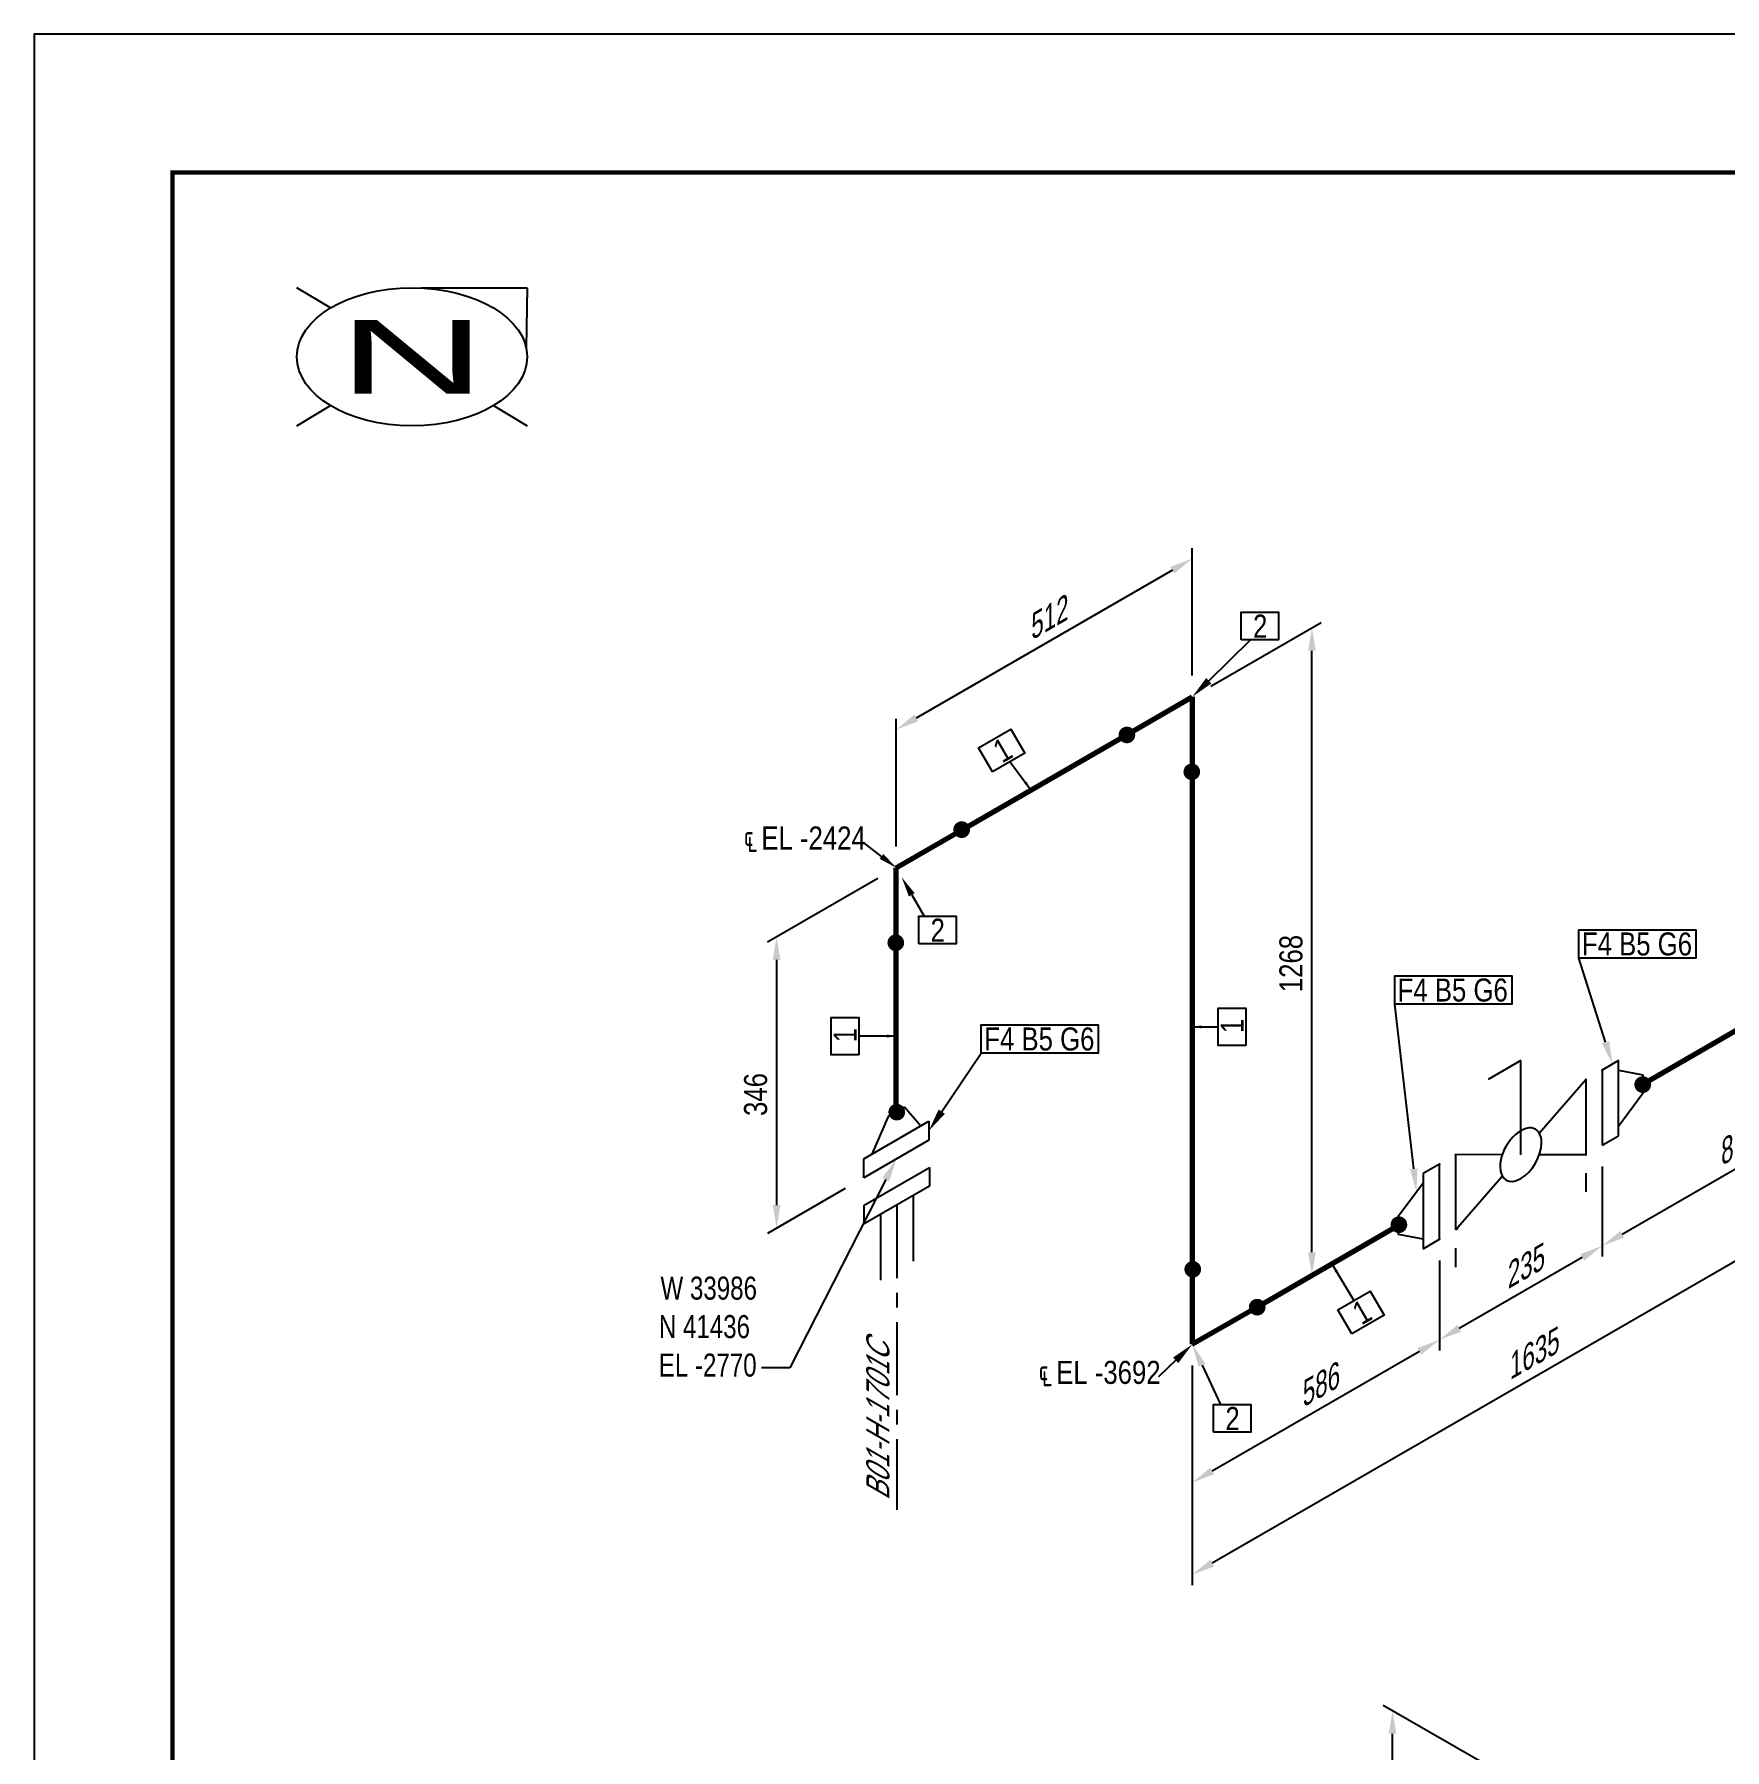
# Model space of a CAD drawing. Header units: millimetres. Extents: x 0 to 594, y 0 to 420.
# Drawn here: x 0 to 183.5, y 233.8 to 420 of the extents above; entities that cross this region are included whole.
import ezdxf
from ezdxf import colors
from ezdxf.entities.mleader import LeaderData, LeaderLine
from ezdxf.enums import TextEntityAlignment as Align
from ezdxf.math import Vec2, Vec3

# ---------------------------------------------------------------- set-up
doc = ezdxf.new("R2010")
doc.units = ezdxf.units.MM
doc.header["$LTSCALE"] = 0.25
doc.linetypes.add('CENTER', pattern=[50.800000000000004, 31.75, -6.35, 6.35, -6.35])
doc.linetypes.add('DASHED2', pattern=[9.524999999999999, 6.35, -3.175])
for name, color, linetype in [('기기', 6, 'Continuous'), ('밸브', 4, 'Continuous'), ('연속', 7, 'DASHED2'), ('열 추적 선', 7, 'CENTER'), ('용접', 1, 'Continuous'), ('주석', 7, 'Continuous'), ('치수', 1, 'Continuous')]:
    doc.layers.add(name, color=color, linetype=linetype)
doc.layers.add('파이프', color=3, linetype='Continuous', lineweight=70)
doc.styles.add('AdskIsoAnnotation', font='arial.ttf', dxfattribs={"width": 0.8, "height": 1})
doc.styles.add('AdskIsoMetric', font='arial.ttf', dxfattribs={"width": 0.8, "height": 2.5})
doc.styles.add('AdskIsoMetric-30', font='arial.ttf', dxfattribs={"width": 0.8, "height": 2.5})
doc.styles.add('AdskIsoMetric30', font='arial.ttf', dxfattribs={"width": 0.8, "oblique": 30, "height": 2.5})
doc.styles.add('MtXpl_', font='')
doc.styles.get("Standard").update_dxf_attribs({"font": 'arial.ttf'})
doc.styles.get('MtXpl_').set_extended_font_data('Gulim')
doc.dimstyles.new('AdskIsoMetric', dxfattribs={"dimtxt": 2.5, "dimasz": 2.5, "dimexe": 1, "dimexo": 2, "dimgap": 0.8, "dimtad": 1, "dimdec": 0, "dimrnd": 1, "dimzin": 0, "dimdsep": 46, "dimtxsty": 'AdskIsoMetric', "dimcen": 0, "dimclrt": 7, "dimadec": 0, "dimazin": 0, "dimtfac": 1, "dimtdec": 0, "dimtmove": 1, "dimatfit": 3, "dimfxl": 0, "dimfrac": 2, "dimtolj": 1, "dimtzin": 0, "dimarcsym": 0})

# ---------------------------------------------------------------- blocks, each defined once
blk = doc.blocks.new('플랜지WN-1-IsoRight')
at = {"color": 0, "linetype": 'ByBlock', "lineweight": -2, "extrusion": (0.7071067811865476, 0.408248290463863, -0.5773502691896257)}
for p, q in [((0.02209708691207959, 0.1913663861549358), (0.110485434560398, 0.140335349846953)), ((0.02209708691207959, -0.2168819043089272), (0.02209708691207959, 0.1913663861549358)), ((0.02209708691207959, 0.1403353498469529), (-0.1104854345603981, 0.1148198316929615)), ((-0.1104854345603981, 0.1148198316929615), (-0.1104854345603981, 0.01275775907699575)), ((0.110485434560398, 0.140335349846953), (0.1104854345603982, -0.2679129406169102)), ((-0.1104854345603981, 0.01275775907699575), (0.0220970869120796, -0.1658508680009443)), ((0.1104854345603982, -0.2679129406169102), (0.02209708691207959, -0.2168819043089272))]:
    blk.add_line(p, q, dxfattribs=at)
blk = doc.blocks.new('플랜지WN-1-IsoLeft')
at = {"color": 0, "linetype": 'ByBlock', "lineweight": -2, "extrusion": (0, 0.816496580927726, 0.5773502691896257)}
for p, q in [((0.1988737822087165, 0.08930431353897009), (-0.1546796083845573, -0.1148198316929615)), ((-0.1546796083845574, 0.03827327723098715), (-0.06629126073623892, 0.08930431353897006)), ((-0.1104854345603981, -0.08930431353897006), (-0.1546796083845574, 0.03827327723098715)), ((-0.06629126073623892, 0.08930431353897006), (0.1546796083845573, 0.06378879538497864)), ((-0.06629126073623881, -0.1658508680009444), (0.2872621298570351, 0.03827327723098715)), ((0.2872621298570351, 0.03827327723098715), (0.1988737822087165, 0.08930431353897009)), ((-0.1546796083845573, -0.1148198316929615), (-0.06629126073623881, -0.1658508680009444))]:
    blk.add_line(p, q, dxfattribs=at)
blk = doc.blocks.new('개스킷-1-IsoLeft')
at = {"color": 0, "linetype": 'ByBlock', "lineweight": -2}
for p in [(0.1238409420259958, 0.132624544016526), (0.2209708691207962, 0.07654655446197435), (-0.2209708691207961, -0.07654655446197436), (-0.1325825214724777, -0.1275775907699572)]:
    blk.add_point(p, dxfattribs=at)
blk = doc.blocks.new('볼 밸브-1-IsoLeft')
at = {"color": 0, "linetype": 'ByBlock', "lineweight": -2, "extrusion": (0, 0.816496580927726, 0.5773502691896257)}
for p, q in [((-0.5303300858810719, 0.1020620726129034), (-0.1767766952913329, 0.3061862178427942)), ((-0.1767766952913329, 0.3061862178427942), (-0.05025825371509063, 0.08718639772095713)), ((-0.1510584058491899, 0.02893471923406927), (-0.5303300858810719, 0.1020620726129034)), ((0.05025842006982772, -0.08718636576149677), (0.1767766952984044, -0.3061862178468769)), ((0.1125395395231741, -0.06497473343818108), (0.1125395395231741, -0.06497473343818108)), ((0.5303300858881435, -0.1020620726169861), (0.1509640131385629, -0.0290984687404005)), ((0.1767766952984044, -0.3061862178468769), (0.5303300858881435, -0.1020620726169861))]:
    blk.add_line(p, q, dxfattribs=at)
at = {"linetype": 'ByBlock'}
for centre, start_param, end_param in [((3.535680026323355e-12, -2.041429375449711e-12), 2.356194490192173, 5.497787143781965), ((3.535705015120946e-12, -2.041414948160695e-12), -0.7853981633976208, 2.356194490192173)]:
    blk.add_ellipse(centre, major_axis=(-0.1591549430918954, -9.505841766768172e-15), ratio=0.5773502691896257, start_param=start_param, end_param=end_param, dxfattribs=at)
blk = doc.blocks.new('Operator_Lever-1-IsoLeft')
at = {"color": 0, "linetype": 'ByBlock', "lineweight": -2, "extrusion": (0, 0.816496580927726, 0.5773502691896257)}
for p, q in [((0, 0), (-0.4419417382415922, -0.2551551815399145)), ((-0.4419417382415922, -0.2551551815399145), (-0.2651650429449552, -0.3572172541558802))]:
    blk.add_line(p, q, dxfattribs=at)
blk = doc.blocks.new('*D47')
at = {"layer": 'Defpoints', "color": 0}
for p in [(93.55582580925372, 329.5399203644748), (90.02029193848838, 295.8922119313685), (80.56544475713739, 290.4334533736654)]:
    blk.add_point(p, dxfattribs=at)
at = {"layer": '치수', "color": 0, "lineweight": -2}
for p, q in [((91.55582580925372, 328.3852198277025), (79.56544475713739, 321.4625701092109)), ((80.56544475713739, 319.539920377597), (80.56544475713739, 292.9334533736654)), ((88.02029193848838, 294.7375113945962), (79.56544475713739, 289.8561031052793))]:
    blk.add_line(p, q, dxfattribs=at)
at = {"layer": '치수', "color": 0}
for points in [[(80.14877809047071, 319.539920377597), (80.98211142380406, 319.539920377597), (80.56544475713739, 322.039920377597)], [(80.14877809047071, 292.9334533736654), (80.98211142380406, 292.9334533736654), (80.56544475713739, 290.4334533736654)]]:
    blk.add_solid(points, dxfattribs=at)
at = {"layer": '치수', "color": 7, "insert": (78.29914523211502, 304.9282382146268), "char_height": 2.5, "attachment_point": 5, "rotation": 90, "style": 'AdskIsoMetric-30'}
blk.add_mtext('\\A1;346', dxfattribs=at)
blk = doc.blocks.new('*D48')
at = {"layer": 'Defpoints', "color": 0}
for p in [(125.6839993815779, 348.0891300770217), (93.55582579712873, 344.5399203644747), (93.5558258092537, 329.5399203644747)]:
    blk.add_point(p, dxfattribs=at)
at = {"layer": '치수', "color": 0, "lineweight": -2}
for p, q in [((125.6839993797112, 350.3985311543207), (125.6839993685196, 364.2438306156713)), ((123.5189358615091, 361.8391300743939), (95.72088930507263, 345.7899203671026)), ((93.55582580738694, 331.8493214417737), (93.55582579619536, 345.6946209031243))]:
    blk.add_line(p, q, dxfattribs=at)
at = {"layer": '치수', "color": 0}
for points in [[(123.3106025277378, 362.1999739923845), (123.7272691952804, 361.4782861564032), (125.683999369453, 363.0891300770218)], [(95.51255597130132, 346.1507642850933), (95.92922263884394, 345.429076449112), (93.55582579712873, 344.5399203644747)]]:
    blk.add_solid(points, dxfattribs=at)
at = {"layer": '치수', "color": 7, "insert": (109.6199125811755, 356.4314224888376), "char_height": 2.5, "attachment_point": 5, "rotation": 30.00000006954338, "style": 'AdskIsoMetric30'}
blk.add_mtext('\\A1;512', dxfattribs=at)
blk = doc.blocks.new('*D49')
at = {"layer": 'Defpoints', "color": 0}
for p in [(138.6743805170535, 355.5891301122601), (125.683999381578, 348.0891300770218), (125.6839994647436, 277.81151723996)]:
    blk.add_point(p, dxfattribs=at)
at = {"layer": '치수', "color": 0, "lineweight": -2}
for p, q in [((127.683999381578, 349.24383061383), (139.6743805170535, 356.1664803806643)), ((138.6743805170536, 287.8115172271827), (138.6743805170535, 353.0891301122601))]:
    blk.add_line(p, q, dxfattribs=at)
at = {"layer": '치수', "color": 0}
for points in [[(138.2577138503869, 353.0891301122601), (139.0910471837202, 353.0891301122601), (138.6743805170535, 355.5891301122601)], [(138.2577138503869, 287.8115172271827), (139.0910471837202, 287.8115172271827), (138.6743805170536, 285.3115172271827)]]:
    blk.add_solid(points, dxfattribs=at)
at = {"layer": '치수', "color": 7, "insert": (136.4072283770474, 319.1413827900954), "char_height": 2.5, "attachment_point": 5, "rotation": 90, "style": 'AdskIsoMetric-30'}
blk.add_mtext('\\A1;1268', dxfattribs=at)
blk = doc.blocks.new('*D50')
at = {"layer": 'Defpoints', "color": 0}
for p in [(198.8172708062366, 320.035031251697), (170.178310758438, 299.4178370106479), (170.1783107670375, 288.5003199115041)]:
    blk.add_point(p, dxfattribs=at)
at = {"layer": '치수', "color": 0, "lineweight": -2}
for p, q in [((198.8172708080557, 317.7256301744025), (198.8172708189614, 303.8803307130496)), ((196.6522073100779, 303.7850312491211), (172.3433742750115, 289.7503199140798)), ((170.1783107602571, 297.1084359333534), (170.1783107679471, 287.3456193728568))]:
    blk.add_line(p, q, dxfattribs=at)
at = {"layer": '치수', "color": 0}
for points in [[(196.4438739763152, 304.1458751671167), (196.8605406438405, 303.4241873311255), (198.8172708180518, 305.0350312516969)], [(172.1350409412489, 290.1111638320755), (172.5517076087741, 289.3894759960842), (170.1783107670375, 288.5003199115041)]]:
    blk.add_solid(points, dxfattribs=at)
at = {"layer": '치수', "color": 7, "insert": (184.4977907904827, 299.3855574170034), "char_height": 2.5, "attachment_point": 5, "rotation": 30.000000068164393, "style": 'AdskIsoMetric30'}
blk.add_mtext('\\A1;814', dxfattribs=at)
blk = doc.blocks.new('*D51')
at = {"layer": 'Defpoints', "color": 0}
for p in [(170.1783107584381, 299.4178370073605), (152.5006412385296, 289.2116297254818), (152.5006412469046, 278.2941126273689)]:
    blk.add_point(p, dxfattribs=at)
at = {"layer": '치수', "color": 0, "lineweight": -2}
for p, q in [((170.1783107602097, 297.1084359300386), (170.178310767699, 287.3456193727136)), ((152.5006412403011, 286.9022286481599), (152.5006412477905, 277.139412088708)), ((168.0132472588392, 287.2503199087988), (154.6657047548787, 279.5441126299447))]:
    blk.add_line(p, q, dxfattribs=at)
at = {"layer": '치수', "color": 0}
for points in [[(167.8049139250766, 287.6111638267945), (168.2215805926018, 286.8894759908031), (170.1783107668132, 288.5003199113746)], [(154.457371421116, 279.9049565479403), (154.8740380886413, 279.183268711949), (152.5006412469046, 278.2941126273689)]]:
    blk.add_solid(points, dxfattribs=at)
at = {"layer": '치수', "color": 7, "insert": (161.3394760048513, 286.0141135374614), "char_height": 2.5, "attachment_point": 5, "rotation": 30.00000006816419, "style": 'AdskIsoMetric30'}
blk.add_mtext('\\A1;235', dxfattribs=at)
blk = doc.blocks.new('개스킷 해치 표식-1-IsoLeft')
at = {"linetype": 'ByBlock', "lineweight": -2, "extrusion": (0, 0.816496580927726, 0.5773502691896257)}
blk.add_line((0, 0), (-0.08838834764831846, -0.05103103630798289), dxfattribs=at)
blk = doc.blocks.new('*D52')
at = {"layer": 'Defpoints', "color": 0}
for p in [(152.5006412385295, 289.2116297222153), (125.6839994647435, 277.8115172399599), (125.6839994764434, 262.8115172398933)]:
    blk.add_point(p, dxfattribs=at)
at = {"layer": '치수', "color": 0, "lineweight": -2}
for p, q in [((152.5006412403309, 286.9022286449106), (152.5006412479458, 277.1394120887976)), ((150.3355777390711, 277.0441126248742), (127.8490629844174, 264.0615172424691)), ((125.6839994665448, 275.5021161626551), (125.683999477344, 261.6568167012409))]:
    blk.add_line(p, q, dxfattribs=at)
at = {"layer": '치수', "color": 0}
for points in [[(150.1272444053085, 277.4049565428699), (150.5439110728337, 276.6832687068786), (152.5006412470451, 278.29411262745)], [(127.6407296506547, 264.4223611604647), (128.05739631818, 263.7006733244734), (125.6839994764434, 262.8115172398933)]]:
    blk.add_solid(points, dxfattribs=at)
at = {"layer": '치수', "color": 7, "insert": (139.0923203597023, 273.1706967690745), "char_height": 2.5, "attachment_point": 5, "rotation": 30.00000006816419, "style": 'AdskIsoMetric30'}
blk.add_mtext('\\A1;586', dxfattribs=at)
blk = doc.blocks.new('*D53')
at = {"layer": 'Defpoints', "color": 0}
for p in [(198.8172708062366, 320.035031251697), (125.6839994647435, 277.8115172399599), (125.6839994844356, 252.81151723996)]:
    blk.add_point(p, dxfattribs=at)
at = {"layer": '치수', "color": 0, "lineweight": -2}
for p, q in [((198.8172708080557, 317.7256301744025), (198.8172708268381, 293.8803307130497)), ((196.6522073179547, 293.7850312491212), (127.8490629924095, 254.0615172425357)), ((125.6839994665626, 275.5021161626653), (125.6839994853451, 251.6568167013127))]:
    blk.add_line(p, q, dxfattribs=at)
at = {"layer": '치수', "color": 0}
for points in [[(196.443873984192, 294.1458751671169), (196.8605406517173, 293.4241873311256), (198.8172708259286, 295.035031251697)], [(127.6407296586469, 254.4223611605314), (128.0573963261722, 253.7006733245401), (125.6839994844356, 252.81151723996)]]:
    blk.add_solid(points, dxfattribs=at)
at = {"layer": '치수', "color": 7, "insert": (162.2506351531209, 276.540171513918), "char_height": 2.5, "attachment_point": 5, "rotation": 30.00000006816429, "style": 'AdskIsoMetric30'}
blk.add_mtext('\\A1;1635', dxfattribs=at)
blk = doc.blocks.new('*D70')
at = {"layer": 'Defpoints', "color": 0}
for p in [(147.4173088789459, 238.0419890790031), (160.4108360120773, 230.5474408844439), (160.4637378033186, 104.4436370858622)]:
    blk.add_point(p, dxfattribs=at)
at = {"layer": '치수', "color": 0, "lineweight": -2}
for p, q in [((158.4103517799611, 231.7013019828535), (146.4170667628878, 238.6189196282079)), ((147.4691618955864, 114.4381850604357), (147.4183576535465, 235.5419892989887)), ((158.4632535712024, 105.5974981842718), (146.469968554129, 112.5151158296262))]:
    blk.add_line(p, q, dxfattribs=at)
at = {"layer": '치수', "color": 0}
for points in [[(147.8350242835489, 235.5421640947555), (147.0016910235441, 235.541814503222), (147.4173088789459, 238.0419890790031)], [(147.8858285255888, 114.4383598562025), (147.052495265584, 114.4380102646689), (147.470210670187, 111.9381852804214)]]:
    blk.add_solid(points, dxfattribs=at)
at = {"layer": '치수', "color": 7, "insert": (145.1769113973971, 176.2975846927727), "char_height": 2.5, "attachment_point": 5, "rotation": 90.0240361440154, "style": 'AdskIsoMetric30'}
blk.add_mtext('\\A1;2432', dxfattribs=at)
blk = doc.blocks.new('엘보우-3-Iso2DSkew0')
at = {"color": 0, "linetype": 'ByBlock', "lineweight": -2, "extrusion": (-0.7071067815176798, 0.4082482896989996, -0.5773502693249133)}
for p, q in [((7.071135789600172e-05, 4.082522163250432e-05), (7.071067808554155, 4.082482914193807)), ((7.071135791405777e-05, 4.082522164288694e-05), (7.071135791405777e-05, 4.082522164288694e-05)), ((9.935388955994995e-09, -8.164965809277904), (9.93548437424295e-14, -8.165044307028376e-05))]:
    blk.add_line(p, q, dxfattribs=at)
blk = doc.blocks.new('엘보우-6-Iso2DSkew90')
at = {"color": 0, "linetype": 'ByBlock', "lineweight": -2, "extrusion": (-0.7071067815173261, 0.4082482897171579, -0.5773502693125067)}
for p, q in [((-7.07106780855769, -4.082482906548382), (-7.070987415944937e-05, -4.082436491851724e-05)), ((3.621729245716424e-14, -8.164872983350217e-05), (3.464760922611276e-09, -8.164965812834179)), ((3.615513379136293e-14, -8.164872981971405e-05), (3.615513379136293e-14, -8.164872981971405e-05))]:
    blk.add_line(p, q, dxfattribs=at)
blk = doc.blocks.new('엘보우-3-Iso2DSkew180')
at = {"color": 0, "linetype": 'ByBlock', "lineweight": -2, "extrusion": (0.707106781507068, -0.4082482897233287, 0.5773502693207068)}
for p, q in [((-9.618599250416082e-09, 8.164965809278776), (-9.618683887574475e-14, 8.165037764957725e-05)), ((7.07113012410616e-05, 4.082518891538948e-05), (7.071067808660271, 4.082482913880689)), ((7.071130122673451e-05, 4.082518890707656e-05), (7.071130122673451e-05, 4.082518890707656e-05))]:
    blk.add_line(p, q, dxfattribs=at)
blk = doc.blocks.new('Buttweld')
at = {"lineweight": -2}
blk.add_hatch(color=0, dxfattribs=at).paths.add_polyline_path([(0.04399514976077742, -0.002606086945810659), (0.04330731180660574, 0.005255936846196026), (0.04126469755226539, 0.01287907702365859), (0.03792937079826185, 0.02003170832977988), (0.03340267376025871, 0.0264965016817295), (0.02782214783713649, 0.03207702760485173), (0.02135735448518687, 0.03660372464285486), (0.01420472317906558, 0.03993905139685841), (0.006581583001603011, 0.04198166565119876), (-0.001280440790403681, 0.04266950360537045), (-0.009142464582410366, 0.04198166565119876), (-0.01676560475987293, 0.03993905139685841), (-0.02391823606599422, 0.03660372464285487), (-0.03038302941794385, 0.03207702760485173), (-0.03596355534106607, 0.02649650168172951), (-0.04049025237906921, 0.02003170832977988), (-0.04382557913307276, 0.0128790770236586), (-0.0458681933874131, 0.005255936846196026), (-0.04655603134158478, -0.002606086945810653), (-0.0458681933874131, -0.01046811073781733), (-0.04382557913307276, -0.01809125091527991), (-0.04049025237906921, -0.02524388222140119), (-0.03596355534106607, -0.03170867557335082), (-0.03038302941794385, -0.03728920149647304), (-0.02391823606599425, -0.04181589853447618), (-0.01676560475987292, -0.04515122528847974), (-0.009142464582410366, -0.04719383954282007), (-0.001280440790403688, -0.04788167749699176), (0.006581583001602991, -0.04719383954282008), (0.01420472317906554, -0.04515122528847974), (0.02135735448518687, -0.04181589853447618), (0.02782214783713648, -0.03728920149647305), (0.0334026737602587, -0.03170867557335083), (0.03792937079826184, -0.02524388222140123), (0.04126469755226539, -0.0180912509152799), (0.04330731180660574, -0.01046811073781735)], is_closed=False, flags=0)
blk = doc.blocks.new('AnnoRect')
at = {"color": 0, "linetype": 'ByBlock', "lineweight": -2}
blk.add_wipeout([(-0.8095147142857141, -0.5999939999999999), (-0.8095147142857141, 0.5999939999999997), (0.8095147142857136, 0.5999939999999997), (0.8095147142857136, -0.5999939999999997)], dxfattribs=at)
blk.add_lwpolyline([(-0.8095147142857141, -0.5999939999999999), (-0.8095147142857141, 0.5999940000000001), (0.8095147142857141, 0.5999940000000004), (0.8095147142857141, -0.5999939999999997)], close=True, dxfattribs=at)
at = {"color": 0, "linetype": 'ByBlock', "lineweight": -2, "style": 'AdskIsoAnnotation', "width": 0.8}
blk.add_attdef('XX', text='', height=1, dxfattribs=at).set_placement((0, 0), align=Align.MIDDLE_CENTER)
blk = doc.blocks.new('끝 장비-2-IsoRight')
at = {"color": 0, "linetype": 'ByBlock', "lineweight": -2, "extrusion": (-0.7071067811865476, -0.408248290463863, 0.5773502691896257)}
for p, q in [((-0.08838834764831839, 0.1530931089239486), (-0.3969369017687974, 0.331233699703477)), ((-0.08838834764831846, -0.1530931089239486), (-0.08838834764831842, 0.2551551815399143)), ((-0.08838834764831842, 0.2551551815399143), (2.081668171172169e-17, 0.2041241452319315)), ((2.081668171172169e-17, 0.2041241452319315), (-2.081668171172169e-17, -0.2041241452319315)), ((-0.08838834764831846, -0.05103103630798286), (-0.3969369017687974, 0.1271095544715455)), ((-2.081668171172169e-17, -0.2041241452319315), (-0.08838834764831846, -0.1530931089239486))]:
    blk.add_line(p, q, dxfattribs=at)

msp = doc.modelspace()

# ---------------------------------------------------------------- linework, layer by layer
at = {"color": 0, "linetype": 'ByBlock', "lineweight": 25}
for p, q in [((32.16116523516821, 390.3033008528803), (28.50000000000006, 392.4999999939812)), ((42.00000000000006, 392.4759614706074), (53.50000000000006, 392.4999999939812)), ((53.50000000000006, 392.4999999939812), (53.38839062276548, 385.9999999939812)), ((28.49999999999994, 377.4999999939812), (32.1611652351681, 379.6966991350821)), ((49.83883476483179, 379.6966991350821), (53.49999999999994, 377.4999999939812))]:
    msp.add_line(p, q, dxfattribs=at)
msp.add_ellipse((40.99999999999994, 384.9999999939812), major_axis=(12.5, 0), ratio=0.6, dxfattribs=at)
at = {"layer": '열 추적 선', "color": 1}
msp.add_line((93.61715499974883, 292.9275921659967), (93.61715499974883, 259.8598592401763), dxfattribs=at)
at = {"layer": '파이프'}
for points in [[(100.626893617128, 333.622403278276), (118.6129315740305, 344.0066471635162)], [(125.6839993915729, 339.9241642670294), (125.6839994551249, 285.9764830492392)], [(93.55582584150373, 303.0365570190946), (93.55582581918904, 321.3749545551954)], [(174.5977281351292, 306.051871732181), (191.7462029989464, 315.9525483380434)], [(132.7550672727806, 281.8940001534808), (148.0812238555068, 290.7425608062028)]]:
    msp.add_lwpolyline(points, dxfattribs=at)

# ---------------------------------------------------------------- block references
at = {"layer": '밸브', "xscale": 20, "yscale": 20, "zscale": 20}
for name, p, rotation in [('볼 밸브-1-IsoLeft', (161.3394759954204, 298.3972162691113), 240.0000000231367), ('Operator_Lever-1-IsoLeft', (161.3394759954204, 298.3972162691113), 240.0000000231367), ('플랜지WN-1-IsoLeft', (172.3880194452177, 304.7760958216037), 240.0000000247188), ('개스킷-1-IsoLeft', (169.2944272793039, 302.990009546827), 240.0000000226024), ('플랜지WN-1-IsoRight', (93.55582584470011, 300.4850052038557), 300.000000071775), ('개스킷-1-IsoLeft', (153.3845247114423, 293.8044229914568), 240.0000000172214), ('플랜지WN-1-IsoLeft', (150.290932545426, 292.0183367167607), 60.00000002456228)]:
    msp.add_blockref(name, p, dxfattribs=dict(at, rotation=rotation))
at = {"layer": '연속', "xscale": 20, "yscale": 20, "zscale": 20, "rotation": 120.0013696908037}
msp.add_blockref('끝 장비-2-IsoRight', (93.61710620261812, 294.9688336177327), dxfattribs=at)
at = {"layer": '용접', "xscale": 20, "yscale": 20, "zscale": 20}
for p in [(118.6129315740305, 344.0066471635163), (174.5977281351292, 306.051871732181), (132.7550672727807, 281.8940001534809)]:
    msp.add_blockref('Buttweld', p, dxfattribs=at)
for p, rotation in [((125.6839993915729, 339.9241642670294), 270), ((100.626893617128, 333.622403278276), 180), ((93.5558258191891, 321.3749545551955), 270), ((93.5558258415038, 303.0365570190945), 89.999999971837), ((148.0812238555068, 290.7425608062028), 180), ((125.6839994551249, 285.9764830492392), 90)]:
    msp.add_blockref('Buttweld', p, dxfattribs=dict(at, rotation=rotation))
at = {"layer": '치수', "xscale": 20, "yscale": 20, "zscale": 20, "rotation": 60.00000002303342}
for p in [(168.4105438080391, 296.3972162798663), (154.2684081922766, 288.2322504528337)]:
    msp.add_blockref('개스킷 해치 표식-1-IsoLeft', p, dxfattribs=at)
at = {"layer": '파이프'}
for name, p in [('엘보우-6-Iso2DSkew90', (125.683999381578, 348.0891300770217)), ('엘보우-3-Iso2DSkew0', (93.55582580925369, 329.5399203644747)), ('엘보우-3-Iso2DSkew180', (125.6839994647435, 277.8115172399599))]:
    msp.add_blockref(name, p, dxfattribs=at)

# ---------------------------------------------------------------- texts
at = {"color": 0, "linetype": 'ByBlock', "lineweight": 40, "width": 2}
msp.add_text('N', height=8, dxfattribs=at).set_placement((40.99999999999994, 384.9999999939812), align=Align.MIDDLE_CENTER)
at = {"layer": '기기', "style": 'AdskIsoMetric30', "oblique": 30, "width": 0.8}
msp.add_text('B01-H-1701C', height=2.5, rotation=90, dxfattribs=at).set_placement((92.80619221587523, 260.863228606721))
at = {"layer": '주석', "style": 'MtXpl_', "width": 0.8}
for s, p in [('W 33986', (67.96589358799456, 282.6628137769853)), ('N 41436', (67.78717598908597, 278.485915186717)), ('EL -2770', (67.77899045020466, 274.3090165964487))]:
    msp.add_text(s, height=2.5, dxfattribs=at).set_placement(p)
at = {"layer": '주석', "char_height": 2.5, "attachment_point": 7, "style": 'AdskIsoAnnotation'}
for s, insert in [('{\\Q0;℄ EL -2424}', (77.00000000000004, 331.2663835814419)), ('{\\Q0;℄ EL -3692}', (109, 273.2663835814419))]:
    msp.add_mtext(s, dxfattribs=dict(at, insert=insert))

# ---------------------------------------------------------------- dimensions: what is measured, and where the dimension line sits
at = {"layer": '치수'}
for base, p1, p2, angle, text, override, picture, middle in [((93.55582579712873, 344.5399203644747), (125.683999381578, 348.0891300770217), (93.55582580925369, 329.5399203644747), 210.0000000695434, '512', {"dimtad": 0, "dimlfac": 13.78929639060103, "dimtxsty": 'AdskIsoMetric30', "dimse1": 0, "dimse2": 0, "dimsd1": 0, "dimsd2": 0, "dimtmove": 1}, '*D48', (109.6199125811755, 356.4314224888376)), ((138.6743805170535, 355.5891301122601), (125.6839994647435, 277.8115172399599), (125.683999381578, 348.0891300770217), 90.00000006780299, '1268', {"dimtad": 0, "dimlfac": 18.04733753465134, "dimtxsty": 'AdskIsoMetric-30', "dimse1": 1, "dimse2": 0, "dimsd1": 0, "dimsd2": 0, "dimtmove": 1}, '*D49', (136.4072283770474, 319.1413827900954)), ((80.56544475713739, 290.4334533736654), (93.55582580925369, 329.5399203644747), (90.02029193848836, 295.8922119313684), 270.0000000700511, '346', {"dimtad": 0, "dimlfac": 10.28845993147596, "dimtxsty": 'AdskIsoMetric-30', "dimse1": 0, "dimse2": 0, "dimsd1": 0, "dimsd2": 0, "dimtmove": 1}, '*D47', (78.29914523211502, 304.9282382146268)), ((125.6839994844356, 252.81151723996), (198.8172708062366, 320.035031251697), (125.6839994647435, 277.8115172399599), 210.0000000681643, '1635', {"dimtad": 0, "dimlfac": 19.35894893677321, "dimtxsty": 'AdskIsoMetric30', "dimse1": 0, "dimse2": 0, "dimsd1": 0, "dimsd2": 0, "dimtmove": 1}, '*D53', (162.2506351531209, 276.540171513918)), ((170.1783107670375, 288.5003199115041), (198.8172708062366, 320.035031251697), (170.178310758438, 299.417837010648), 210.0000000681644, '814', {"dimtad": 0, "dimlfac": 23.19032754589007, "dimtxsty": 'AdskIsoMetric30', "dimse1": 0, "dimse2": 0, "dimsd1": 0, "dimsd2": 0, "dimtmove": 1}, '*D50', (184.4977907904827, 299.3855574170034)), ((152.5006412469046, 278.2941126273689), (170.178310758438, 299.4178370073605), (152.5006412385296, 289.2116297254818), 210.0000000681642, '235', {"dimtad": 0, "dimlfac": 11.51015230038366, "dimtxsty": 'AdskIsoMetric30', "dimse1": 0, "dimse2": 0, "dimsd1": 0, "dimsd2": 0, "dimtmove": 1}, '*D51', (161.3394760048513, 286.0141135374614)), ((125.6839994764434, 262.8115172398933), (152.5006412385296, 289.2116297222154), (125.6839994647435, 277.8115172399599), 210.0000000681642, '586', {"dimtad": 0, "dimlfac": 20.24716247398587, "dimtxsty": 'AdskIsoMetric30', "dimse1": 0, "dimse2": 0, "dimsd1": 0, "dimsd2": 0, "dimtmove": 1}, '*D52', (139.0923203597023, 273.1706967690745)), ((147.4173088789459, 238.0419890790031), (160.4637378033185, 104.4436370858621), (160.4108360120773, 230.5474408844439), 90.02403614401543, '2432', {"dimtad": 0, "dimlfac": 19.28214852334931, "dimtxsty": 'AdskIsoMetric30', "dimse1": 0, "dimse2": 0, "dimsd1": 0, "dimsd2": 0, "dimtmove": 1}, '*D70', (145.1769113973971, 176.2975846927727))]:
    dim = msp.add_linear_dim(base=base, p1=p1, p2=p2, angle=angle, text=text, dimstyle='AdskIsoMetric', override=override, dxfattribs=at)
    dim.commit()
    dim.dimension.update_dxf_attribs({"geometry": picture, "text_midpoint": middle, "dimtype": 160})

# ---------------------------------------------------------------- leaders
at = {"layer": '주석'}
ml = msp.add_multileader_mtext('Standard', dxfattribs=at)
ml.set_content('')
ml.set_leader_properties()
ml.build(insert=Vec2(0, 0))
ml.multileader.update_dxf_attribs({"dogleg_length": 0, "arrow_head_size": 2.5})
ctx = ml.context
ctx.base_point, ctx.arrow_head_size, ctx.plane_origin = Vec3(132.0000000000001, 354.2663835814421), 2.5, Vec3(-1, -29.73361641855809)
notes = []
notes.append((ctx, [(0, (1, 1, 0), (132.0000000000001, 354.2663835814421), (-1, 0), 0, [(0, [(125.683999381578, 348.0891300770217)], 0, [])])]))
ctx.mtext, ml.multileader.dxf.content_type = None, 0
ml = msp.add_multileader_mtext('Standard', dxfattribs=at)
ml.set_content('')
ml.set_leader_properties()
ml.build(insert=Vec2(0, 0))
ml.multileader.update_dxf_attribs({"dogleg_length": 0, "arrow_head_size": 0})
ctx = ml.context
ctx.base_point, ctx.arrow_head_size, ctx.plane_origin = Vec3(105.8965983160043, 341.0520013737183), 0, Vec3(-1, -29.73361641855809)
notes.append((ctx, [(0, (1, 1, 0), (105.8965983160043, 341.0520013737183), (-1, 0), 0, [(0, [(108.1676258579481, 337.976047079629)], 0, [])])]))
ctx.mtext, ml.multileader.dxf.content_type = None, 0
ml = msp.add_multileader_mtext('Standard', dxfattribs=at)
ml.set_content('')
ml.set_leader_properties()
ml.build(insert=Vec2(0, 0))
ml.multileader.update_dxf_attribs({"dogleg_length": 0, "arrow_head_size": 2.016356496008052})
ctx = ml.context
ctx.base_point, ctx.arrow_head_size, ctx.plane_origin = Vec3(90.00000000000003, 332.2663835814417), 2.016356496008052, Vec3(-1, -29.73361641855809)
notes.append((ctx, [(0, (1, 1, 0), (90.00000000000003, 332.2663835814417), (-1, 0), 0, [(0, [(93.55582580925369, 329.5399203644747)], 0, [])])]))
ctx.mtext, ml.multileader.dxf.content_type = None, 0
ml = msp.add_multileader_mtext('Standard', dxfattribs=at)
ml.set_content('')
ml.set_leader_properties()
ml.build(insert=Vec2(0, 0))
ml.multileader.update_dxf_attribs({"dogleg_length": 0, "arrow_head_size": 2.202101546847044})
ctx = ml.context
ctx.base_point, ctx.arrow_head_size, ctx.plane_origin = Vec3(96.57145000000001, 324.2663535814422), 2.202101546847044, Vec3(-1, -29.73361641855809)
notes.append((ctx, [(0, (1, 1, 0), (96.57145000000001, 324.2663535814422), (-1, 0), 0, [(0, [(94.14225483455749, 328.5144037772494)], 0, [])])]))
ctx.mtext, ml.multileader.dxf.content_type = None, 0
ml = msp.add_multileader_mtext('Standard', dxfattribs=at)
ml.set_content('')
ml.set_leader_properties()
ml.build(insert=Vec2(0, 0))
ml.multileader.update_dxf_attribs({"dogleg_length": 0, "arrow_head_size": 2.5})
ctx = ml.context
ctx.base_point, ctx.arrow_head_size, ctx.plane_origin = Vec3(167.6500889155245, 319.7152394750299), 2.5, Vec3(-1, -29.73361641855809)
notes.append((ctx, [(0, (1, 1, 0), (167.6500889155245, 319.7152394750299), (-1, 0), 0, [(0, [(171.2936505602399, 308.2267445552782)], 0, [])])]))
ctx.mtext, ml.multileader.dxf.content_type = None, 0
ml = msp.add_multileader_mtext('Standard', dxfattribs=at)
ml.set_content('')
ml.set_leader_properties()
ml.build(insert=Vec2(0, 0))
ml.multileader.update_dxf_attribs({"dogleg_length": 0, "arrow_head_size": 2.5})
ctx = ml.context
ctx.base_point, ctx.arrow_head_size, ctx.plane_origin = Vec3(147.6500889155245, 314.7152394750298), 2.5, Vec3(-1, -29.73361641855809)
notes.append((ctx, [(0, (1, 1, 0), (147.6500889155245, 314.7152394750298), (-1, 0), 0, [(0, [(150.017171424433, 294.3711945201613)], 0, [])])]))
ctx.mtext, ml.multileader.dxf.content_type = None, 0
ml = msp.add_multileader_mtext('Standard', dxfattribs=at)
ml.set_content('')
ml.set_leader_properties()
ml.build(insert=Vec2(0, 0))
ml.multileader.update_dxf_attribs({"dogleg_length": 0, "arrow_head_size": 0})
ctx = ml.context
ctx.base_point, ctx.arrow_head_size, ctx.plane_origin = Vec3(89.49998500000001, 311.2663835816998), 0, Vec3(-1, -29.73361641855809)
notes.append((ctx, [(0, (1, 1, 0), (89.49998500000001, 311.2663835816998), (-1, 0), 0, [(0, [(93.55582583148946, 311.2663835821182)], 0, [])])]))
ctx.mtext, ml.multileader.dxf.content_type = None, 0
ml = msp.add_multileader_mtext('Standard', dxfattribs=at)
ml.set_content('')
ml.set_leader_properties()
ml.build(insert=Vec2(0, 0))
ml.multileader.update_dxf_attribs({"dogleg_length": 0, "arrow_head_size": 0})
ctx = ml.context
ctx.base_point, ctx.arrow_head_size, ctx.plane_origin = Vec3(128.500015, 312.2663835815633), 0, Vec3(-1, -29.73361641855809)
notes.append((ctx, [(0, (1, 1, 0), (128.500015, 312.2663835815633), (-1, 0), 0, [(0, [(125.6839994241546, 312.2663835822477)], 0, [])])]))
ctx.mtext, ml.multileader.dxf.content_type = None, 0
ml = msp.add_multileader_mtext('Standard', dxfattribs=at)
ml.set_content('')
ml.set_leader_properties()
ml.build(insert=Vec2(0, 0))
ml.multileader.update_dxf_attribs({"dogleg_length": 0, "arrow_head_size": 2.5})
ctx = ml.context
ctx.base_point, ctx.arrow_head_size, ctx.plane_origin = Vec3(102.7858304203235, 309.4035347650239), 2.5, Vec3(-179.8642584952011, 103.954678871436)
notes.append((ctx, [(1, (1, 1, 0), (102.7858304203235, 309.4035347650239), (1, 0), 0, [(0, [(97.09135974999359, 300.9953155713646)], 0, [])])]))
ctx.mtext, ml.multileader.dxf.content_type = None, 0
ml = msp.add_multileader_mtext('Standard', dxfattribs=at)
ml.set_content('')
ml.set_leader_properties()
ml.build(insert=Vec2(0, 0))
ml.multileader.update_dxf_attribs({"dogleg_length": 3.061862178478973, "arrow_head_size": 2.5})
ctx = ml.context
ctx.base_point, ctx.arrow_head_size, ctx.plane_origin = Vec3(78.93813782152102, 275.2663835814418), 2.5, Vec3(-1, -29.73361641855809)
notes.append((ctx, [(0, (1, 1, 0), (82, 275.2663835814418), (-1, 0), 3.061862178478973, [(0, [(93.55582584789647, 297.933453388617)], 0, [])])]))
ctx.mtext, ml.multileader.dxf.content_type = None, 0
ml = msp.add_multileader_mtext('Standard', dxfattribs=at)
ml.set_content('')
ml.set_leader_properties()
ml.build(insert=Vec2(0, 0))
ml.multileader.update_dxf_attribs({"dogleg_length": 0, "arrow_head_size": 0})
ctx = ml.context
ctx.base_point, ctx.arrow_head_size, ctx.plane_origin = Vec3(143.2293452395501, 282.5534793350719), 0, Vec3(-1, -29.73361641855809)
notes.append((ctx, [(0, (1, 1, 0), (143.2293452395501, 282.5534793350719), (-1, 0), 0, [(0, [(140.8320643742166, 286.5572566169093)], 0, [])])]))
ctx.mtext, ml.multileader.dxf.content_type = None, 0
ml = msp.add_multileader_mtext('Standard', dxfattribs=at)
ml.set_content('')
ml.set_leader_properties()
ml.build(insert=Vec2(0, 0))
ml.multileader.update_dxf_attribs({"dogleg_length": 0, "arrow_head_size": 2.5})
ctx = ml.context
ctx.base_point, ctx.arrow_head_size, ctx.plane_origin = Vec3(122, 274.2663835814418), 2.5, Vec3(-1, -29.73361641855809)
notes.append((ctx, [(0, (1, 1, 0), (122, 274.2663835814418), (-1, 0), 0, [(0, [(125.6839994647435, 277.8115172399599)], 0, [])])]))
ctx.mtext, ml.multileader.dxf.content_type = None, 0
ml = msp.add_multileader_mtext('Standard', dxfattribs=at)
ml.set_content('')
ml.set_leader_properties()
ml.build(insert=Vec2(0, 0))
ml.multileader.update_dxf_attribs({"dogleg_length": 0, "arrow_head_size": 2.5})
ctx = ml.context
ctx.base_point, ctx.arrow_head_size, ctx.plane_origin = Vec3(128.75001875, 271.266353581442), 2.5, Vec3(-1, -29.73361641855809)
notes.append((ctx, [(0, (1, 1, 0), (128.75001875, 271.266353581442), (-1, 0), 0, [(0, [(125.6839994647435, 277.8115172399599)], 0, [])])]))
ctx.mtext, ml.multileader.dxf.content_type = None, 0
for ctx, leaders in notes:
    for number, flags, end, landing, length, lines in leaders:
        leader = LeaderData()
        leader.index, (leader.has_last_leader_line, leader.has_dogleg_vector, leader.attachment_direction) = number, flags
        leader.last_leader_point, leader.dogleg_vector, leader.dogleg_length = Vec3(end), Vec3(landing), length
        for number, points, colour, breaks in lines:
            line = LeaderLine()
            line.index, line.vertices, line.color, line.breaks = number, Vec3.list(points), colors.encode_raw_color(colour), breaks
            leader.lines.append(line)
        ctx.leaders.append(leader)

# ---------------------------------------------------------------- next in the draw order: block references
ref = msp.add_blockref('AnnoRect', (133.0237867857143, 355.7663685814418), dxfattribs=dict(at, xscale=2.5, yscale=2.5, zscale=2.5))
ref.add_attrib('XX_001', '2', (132.2795848757553, 354.511252619641), dxfattribs={"layer": '0', "color": 0, "linetype": 'ByBlock', "lineweight": -2, "height": 2.5, "style": 'AdskIsoAnnotation', "width": 0.8})
ref = msp.add_blockref('AnnoRect', (105, 342.2663835814419), dxfattribs=dict(at, xscale=2.500000000000001, yscale=2.500000000000001, zscale=2.500000000000001, rotation=30.00000006954337))
ref.add_attrib('XX_001', '1', (105.0450879634386, 340.843132051508), dxfattribs={"layer": '0', "color": 0, "linetype": 'ByBlock', "lineweight": -2, "height": 2.500000000000001, "rotation": 30.00000006954337, "style": 'AdskIsoAnnotation', "width": 0.8})
ref = msp.add_blockref('AnnoRect', (98.02378678571428, 322.7663685814419), dxfattribs=dict(at, xscale=2.5, yscale=2.5, zscale=2.5))
ref.add_attrib('XX_001', '2', (97.2795848757552, 321.5112526196411), dxfattribs={"layer": '0', "color": 0, "linetype": 'ByBlock', "lineweight": -2, "height": 2.5, "style": 'AdskIsoAnnotation', "width": 0.8})
ref = msp.add_blockref('AnnoRect', (174, 321.2663835814419), dxfattribs=dict(at, xscale=7.844095940959409, yscale=2.585266030013643, zscale=2.5))
ref.add_attrib('XX_001', 'F4 B5 G6', (167.9706684856753, 320.0163835814419), dxfattribs={"layer": '0', "color": 0, "linetype": 'ByBlock', "lineweight": -2, "height": 2.5, "style": 'AdskIsoAnnotation', "width": 0.8})
ref = msp.add_blockref('AnnoRect', (154, 316.2663835814419), dxfattribs=dict(at, xscale=7.844095940959409, yscale=2.585266030013643, zscale=2.5))
ref.add_attrib('XX_001', 'F4 B5 G6', (147.9706684856753, 315.0163835814419), dxfattribs={"layer": '0', "color": 0, "linetype": 'ByBlock', "lineweight": -2, "height": 2.5, "style": 'AdskIsoAnnotation', "width": 0.8})
ref = msp.add_blockref('AnnoRect', (88, 311.2663835814419), dxfattribs=dict(at, xscale=2.5, yscale=2.5, zscale=2.5, rotation=90.00000007005112))
ref.add_attrib('XX_001', '1', (89.25511596262314, 310.5938051382288), dxfattribs={"layer": '0', "color": 0, "linetype": 'ByBlock', "lineweight": -2, "height": 2.5, "rotation": 90.00000007005112, "style": 'AdskIsoAnnotation', "width": 0.8})
ref = msp.add_blockref('AnnoRect', (130, 312.2663835814419), dxfattribs=dict(at, xscale=2.5, yscale=2.5, zscale=2.5, rotation=90.000000067803))
ref.add_attrib('XX_001', '1', (131.2551159625968, 311.5938051381796), dxfattribs={"layer": '0', "color": 0, "linetype": 'ByBlock', "lineweight": -2, "height": 2.5, "rotation": 90.00000006780301, "style": 'AdskIsoAnnotation', "width": 0.8})
ref = msp.add_blockref('AnnoRect', (144, 281.2663835814419), dxfattribs=dict(at, xscale=2.5, yscale=2.5, zscale=2.5, rotation=30.0000000681643))
ref.add_attrib('XX_001', '1', (144.0450879634044, 279.8431320515069), dxfattribs={"layer": '0', "color": 0, "linetype": 'ByBlock', "lineweight": -2, "height": 2.5, "rotation": 30.0000000681643, "style": 'AdskIsoAnnotation', "width": 0.8})
ref = msp.add_blockref('AnnoRect', (130.0237867857143, 269.7663685814419), dxfattribs=dict(at, xscale=2.5, yscale=2.5, zscale=2.5))
ref.add_attrib('XX_001', '2', (129.2795848757553, 268.5112526196411), dxfattribs={"layer": '0', "color": 0, "linetype": 'ByBlock', "lineweight": -2, "height": 2.5, "style": 'AdskIsoAnnotation', "width": 0.8})

# ---------------------------------------------------------------- next in the draw order: linework, layer by layer
msp.add_lwpolyline([(0, 0), (594, 0), (594, 420), (0, 420)], close=True)
at = {"const_width": 0.5}
msp.add_lwpolyline([(15, 15), (579, 15), (579, 405.0000000000001), (15, 405)], close=True, dxfattribs=at)

# ---------------------------------------------------------------- next in the draw order: block references
at = {"layer": '주석'}
ref = msp.add_blockref('AnnoRect', (109.1357415047989, 310.954678871436), dxfattribs=dict(at, xscale=7.844095940959409, yscale=2.585266030013643, zscale=2.5))
ref.add_attrib('XX_001', 'F4 B5 G6', (103.1064099904742, 309.704678871436), dxfattribs={"layer": '0', "color": 0, "linetype": 'ByBlock', "lineweight": -2, "height": 2.5, "style": 'AdskIsoAnnotation', "width": 0.8})

doc.saveas('drawing.dxf')
